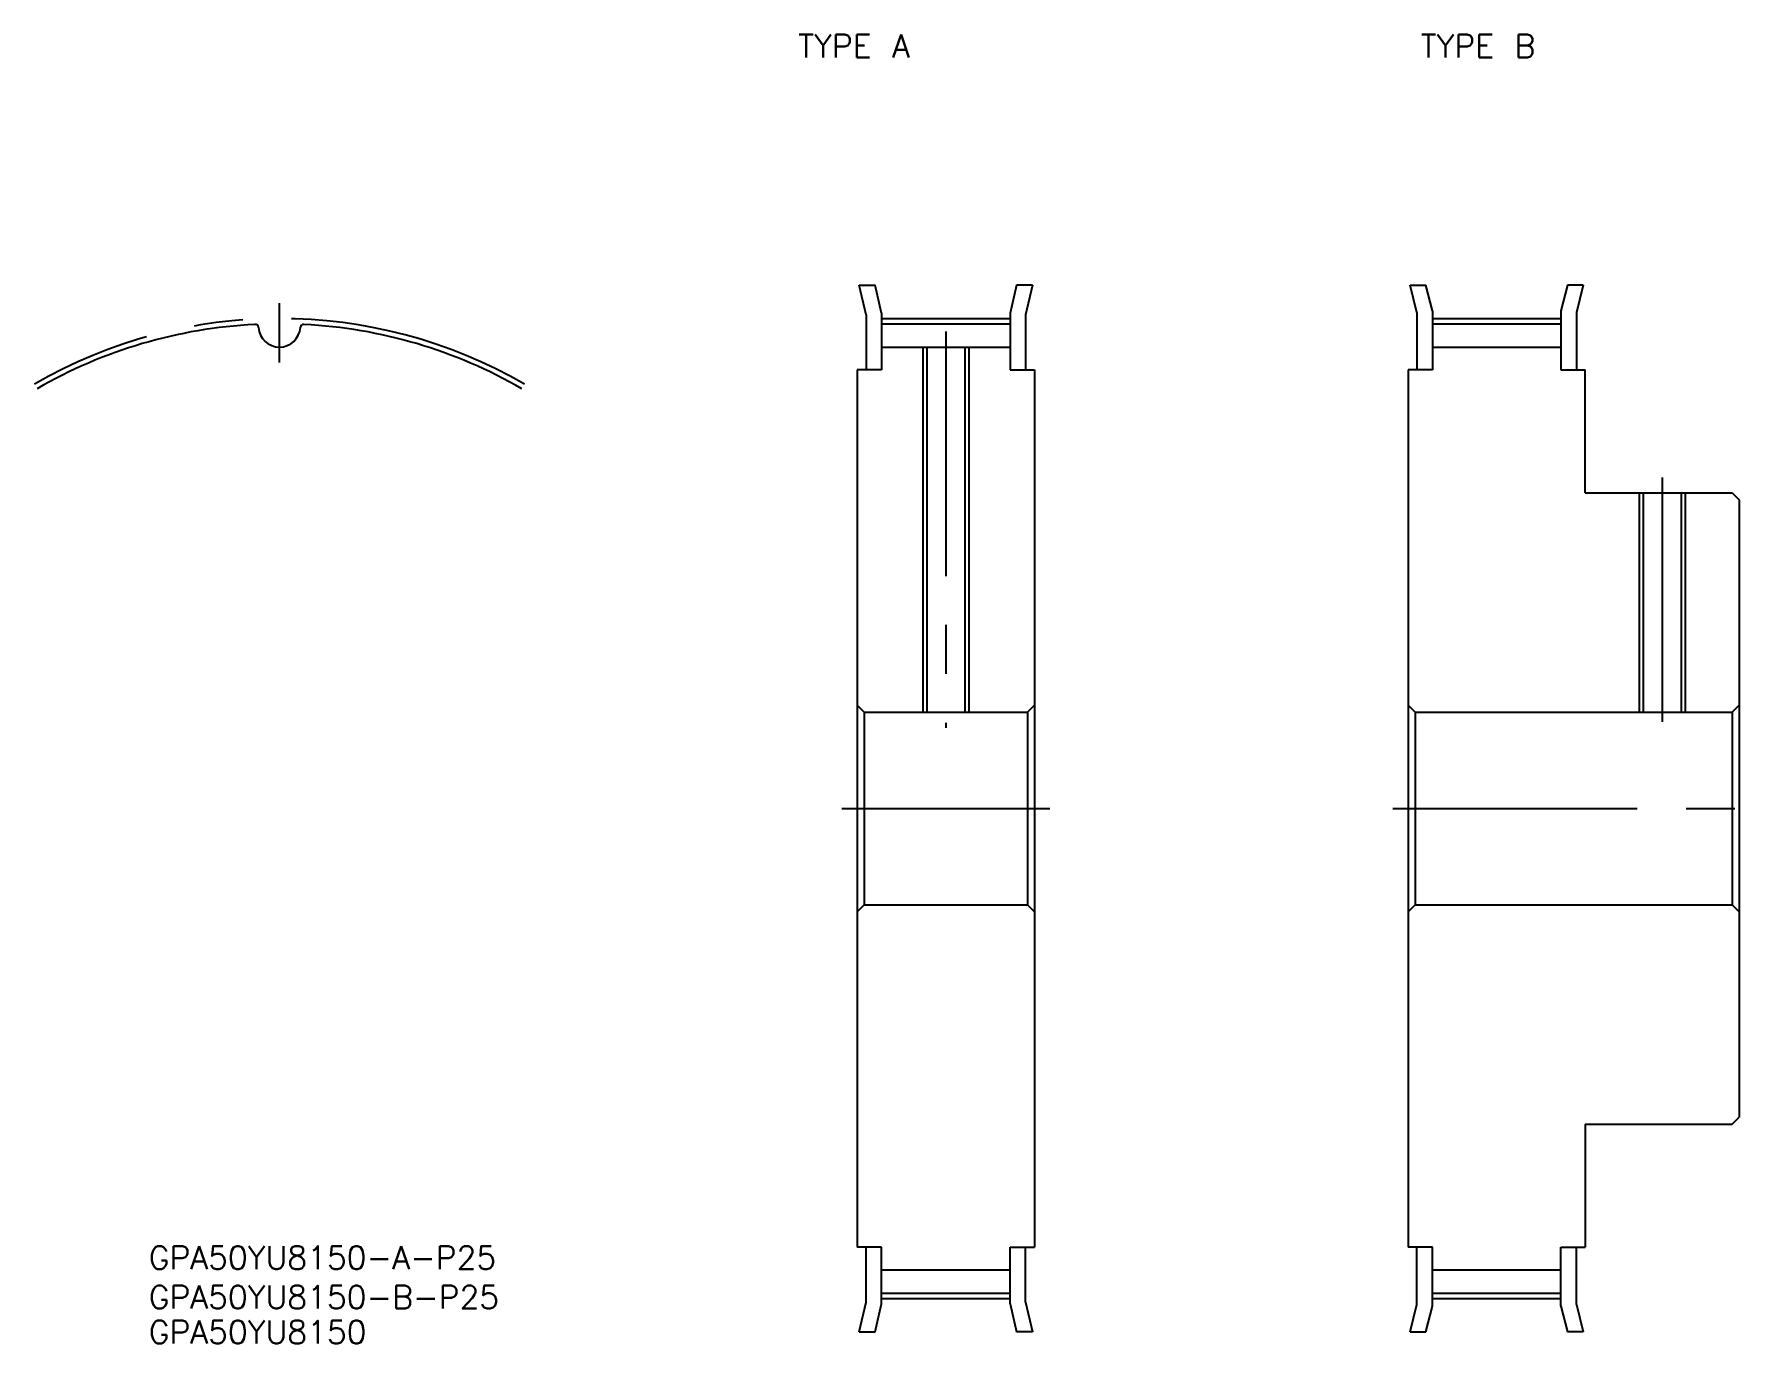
# Model space of a CAD drawing. Extents: x -32 to 192, y -70 to 101.
import ezdxf

# ---------------------------------------------------------------- set-up
doc = ezdxf.new("R2010")
doc.units = 0
doc.linetypes.add('CENTER', pattern=[50.8, 31.75, -6.35, 6.35, -6.35])
doc.layers.get('0').update_dxf_attribs({"linetype": 'CONTINUOUS'})
doc.layers.add('CENTER', color=1, linetype='CENTER')
doc.styles.get("Standard").update_dxf_attribs({"font": 'txt.shx', "height": 3, "bigfont": 'bigfont.shx'})

msp = doc.modelspace()

# ---------------------------------------------------------------- linework, layer by layer
at = {"color": 7, "linetype": 'CONTINUOUS'}
for p, q in [((75.3, 68), (77.36, 68)), ((76.2, 64.13), (75.3, 68)), ((78.2, 64.36), (77.36, 68)), ((95.75, 68), (94.9, 64.36)), ((97.8, 68), (95.75, 68)), ((97.8, 68), (96.9, 64.13)), ((146.85, 68), (148.92, 68)), ((147.75, 64.43), (146.85, 68)), ((149.75, 64.67), (148.92, 68)), ((167.29, 68), (166.45, 64.67)), ((169.35, 68), (167.29, 68)), ((169.35, 68), (168.45, 64.43)), ((76.2, 64.13), (76.2, 57)), ((78.2, 64.36), (78.2, 57)), ((78.2, 62.98), (94.9, 62.98)), ((94.9, 64.36), (94.9, 57)), ((96.9, 64.13), (96.9, 57)), ((147.75, 64.43), (147.75, 57)), ((149.75, 64.67), (149.75, 57)), ((149.75, 62.98), (166.45, 62.98)), ((166.45, 64.67), (166.45, 57)), ((168.45, 64.43), (168.45, 57)), ((78.2, 59.95), (94.9, 59.95)), ((84.09, 59.95), (84.09, 12.5)), ((89.01, 59.95), (89.01, 12.5)), ((149.75, 59.95), (166.45, 59.95)), ((75.05, 57), (75.05, -57)), ((78.2, 57), (75.05, 57)), ((94.9, 57), (98.05, 57)), ((98.05, 57), (98.05, -57)), ((146.6, 57), (146.6, -57)), ((149.75, 57), (146.6, 57)), ((166.45, 57), (169.6, 57)), ((169.6, 41), (169.6, 57)), ((169.6, 41), (188.7, 41)), ((177.14, 41), (177.14, 12.5)), ((182.06, 41), (182.06, 12.5)), ((188.7, 41), (189.6, 40.09)), ((189.6, 40.09), (189.6, -40.09)), ((75.05, 13.41), (75.96, 12.5)), ((75.96, 12.5), (97.15, 12.5)), ((75.96, 12.5), (75.96, -12.5)), ((98.05, 13.41), (97.15, 12.5)), ((97.15, 12.5), (97.15, -12.5)), ((146.6, 13.41), (147.51, 12.5)), ((147.51, 12.5), (188.7, 12.5)), ((147.51, 12.5), (147.51, -12.5)), ((189.6, 13.41), (188.7, 12.5)), ((188.7, 12.5), (188.7, -12.5)), ((75.05, -13.41), (75.96, -12.5)), ((75.96, -12.5), (97.15, -12.5)), ((98.05, -13.41), (97.15, -12.5)), ((146.6, -13.41), (147.51, -12.5)), ((147.51, -12.5), (188.7, -12.5)), ((189.6, -13.41), (188.7, -12.5)), ((188.7, -41), (189.6, -40.09)), ((169.6, -41), (188.7, -41)), ((169.6, -41), (169.6, -57)), ((78.2, -57), (75.05, -57)), ((76.2, -64.14), (76.2, -57)), ((78.2, -64.36), (78.2, -57)), ((94.9, -64.36), (94.9, -57)), ((94.9, -57), (98.05, -57)), ((96.9, -64.14), (96.9, -57)), ((149.75, -57), (146.6, -57)), ((147.75, -64.43), (147.75, -57)), ((149.75, -64.67), (149.75, -57)), ((166.45, -64.67), (166.45, -57)), ((166.45, -57), (169.6, -57)), ((168.45, -64.43), (168.45, -57)), ((78.2, -59.95), (94.9, -59.95)), ((149.75, -59.95), (166.45, -59.95)), ((75.3, -68), (76.2, -64.14)), ((77.36, -68), (78.2, -64.36)), ((78.2, -62.97), (94.9, -62.97)), ((94.9, -64.36), (95.75, -68)), ((96.9, -64.14), (97.8, -68)), ((146.85, -68), (147.75, -64.43)), ((148.92, -68), (149.75, -64.67)), ((149.75, -62.97), (166.45, -62.97)), ((166.45, -64.67), (167.29, -68)), ((168.45, -64.43), (169.35, -68)), ((75.3, -68), (77.36, -68)), ((97.8, -68), (95.75, -68)), ((146.85, -68), (148.92, -68)), ((169.35, -68), (167.29, -68))]:
    msp.add_line(p, q, dxfattribs=at)
at = {"color": 3, "linetype": 'CONTINUOUS'}
for p, q in [((83.55, 59.95), (83.55, 12.5)), ((89.55, 59.95), (89.55, 12.5)), ((176.6, 41), (176.6, 12.5)), ((182.6, 41), (182.6, 12.5))]:
    msp.add_line(p, q, dxfattribs=at)
at = {"color": 7, "linetype": 'CONTINUOUS'}
for centre, radius, start, end in [((0, 0), 62.97, 92.8994, 120), ((-3.16, 62.44), 0.453, 4.1783, 92.8994), ((3.16, 62.44), 0.453, 87.1006, 175.8217), ((0, 0), 62.97, 60, 87.1006), ((0, 62.67), 2.72, 184.1783, 355.8217)]:
    msp.add_arc(centre, radius, start, end, dxfattribs=at)
at = {"layer": 'CENTER', "color": 1, "linetype": 'CENTER'}
for p, q in [((0, 57.95), (0, 65.66)), ((78.2, 63.66), (94.9, 63.66)), ((149.75, 63.66), (166.45, 63.66)), ((86.55, 61.95), (86.55, 10.5)), ((179.6, 43), (179.6, 10.5)), ((73.05, 0), (100.05, 0)), ((144.6, 0), (191.6, 0)), ((78.2, -63.66), (94.9, -63.66)), ((149.75, -63.66), (166.45, -63.66))]:
    msp.add_line(p, q, dxfattribs=at)
msp.add_arc((0, 0), 63.66, 60, 120, dxfattribs=at)

# ---------------------------------------------------------------- texts
at = {"color": 7, "linetype": 'CONTINUOUS'}
for s, p in [('TYPE A', (67.39, 97.57)), ('TYPE B', (148.24, 97.57)), ('GPA50YU8150-A-P25', (-16.98, -59.85)), ('GPA50YU8150-B-P25', (-16.98, -64.98)), ('GPA50YU8150', (-16.98, -69.52))]:
    msp.add_text(s, height=3, dxfattribs=at).set_placement(p)

doc.saveas('drawing.dxf')
